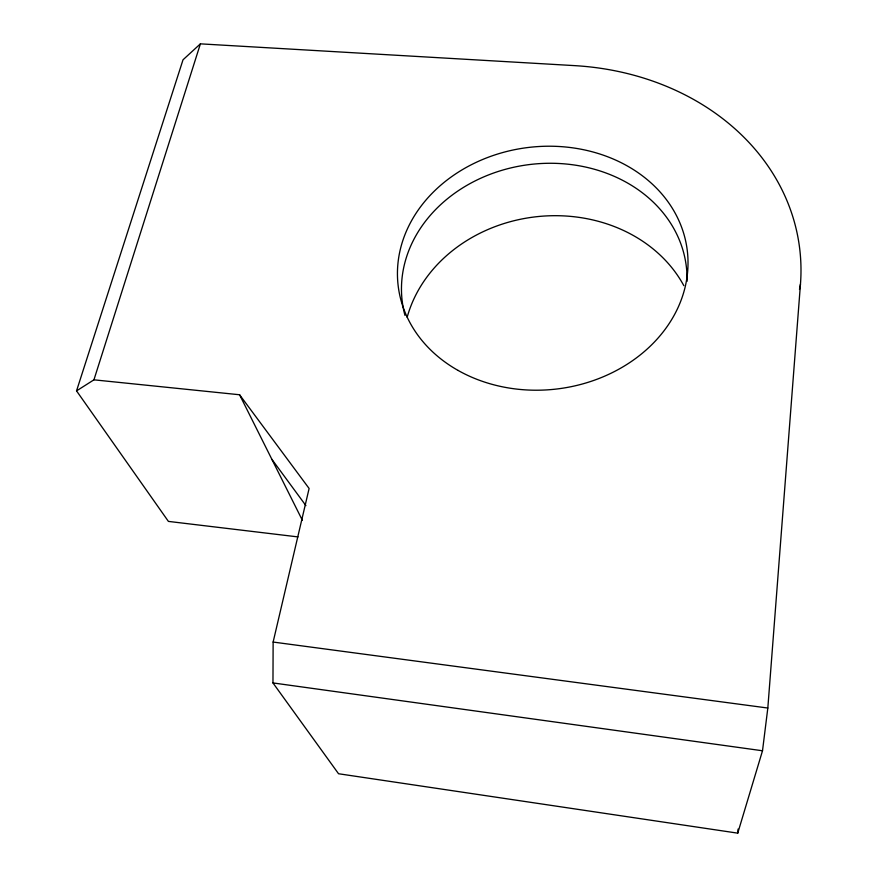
<?xml version="1.0" encoding="UTF-8"?>
<svg xmlns="http://www.w3.org/2000/svg" width="877" height="877" viewBox="0 0 877 877"><rect width="100%" height="100%" fill="white"/><g stroke="black" fill="none" stroke-linecap="round" stroke-linejoin="round"><path stroke-width="1.32" d="M76.54 390.879L183.019 59.8L200.394 43.85L574.665 65.632A255.437 213.758 -7 0 1 800.46 284.159L767.824 708.035L762.508 750.767L737.743 833.15L338.544 773.744L272.966 682.931L273.131 642.052L309.11 488.478L239.585 394.76L93.938 379.829L76.54 390.879L168.406 521.398L297.983 536.91M737.743 833.15L738.083 829.061M799.473 289.465L800.46 284.159M93.938 379.829L200.394 43.85M273.131 642.052L767.824 708.035M272.966 682.931L762.508 750.767M271.892 459.34L305.909 505.612M239.585 394.76L302.346 520.247M407.169 317.244A147.292 126.485 -6.5 0 1 535.825 216.794A147.292 126.485 -6.5 0 1 683.83 285.661M404.966 315.369A143.115 120.226 -7 0 1 529.993 164.492A143.115 120.226 -7 0 1 687.031 281.374M458.046 370.412A145.626 121.596 -7.1 0 0 687.316 274.808A145.626 121.596 -7.1 0 0 482.843 159.406A145.626 121.596 -7.1 0 0 458.046 370.412"/></g></svg>
